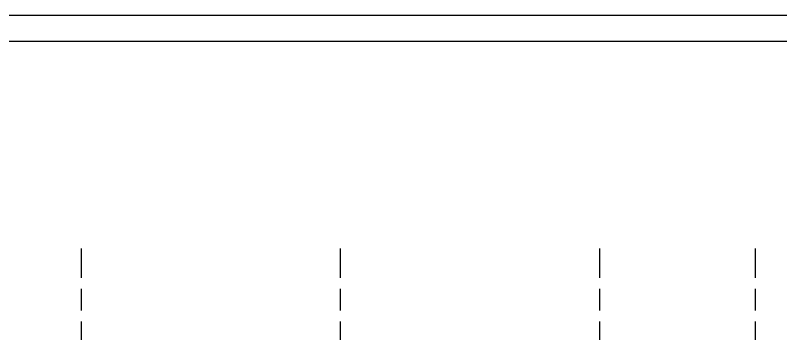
# Model space of a CAD drawing. Header units: inches. Extents: x 2870606 to 3671143, y -733551 to -473558.
# Drawn here: x 3565669 to 3580432, y -498047 to -491903 of the extents above; entities that cross this region are included whole.
import ezdxf

# ---------------------------------------------------------------- set-up
doc = ezdxf.new("R2010")
doc.units = ezdxf.units.IN
doc.header["$MEASUREMENT"] = 0
doc.linetypes.add('ACAD_ISO08W100', pattern=[36, 24, -3, 6, -3])

msp = doc.modelspace()

# ---------------------------------------------------------------- linework, layer by layer
at = {"color": 252, "linetype": 'ACAD_ISO08W100', "ltscale": 70}
for p, q in [((3566943.68, -524692.02), (3566943.68, -496403.85)), ((3571943.68, -524692.02), (3571943.68, -496403.85)), ((3576943.68, -524692.02), (3576943.68, -496403.85)), ((3579943.68, -524692.02), (3579943.68, -496403.85))]:
    msp.add_line(p, q, dxfattribs=at)
msp.add_lwpolyline([(3519143.15, -545903.23), (3519143.15, -491903.23), (3594143.15, -491903.23), (3594143.15, -545903.23)], close=True)
at = {"lineweight": 30}
msp.add_lwpolyline([(3521143.15, -545403.23), (3521143.15, -492403.23), (3593643.15, -492403.23), (3593643.15, -545403.23)], close=True, dxfattribs=at)

doc.saveas('drawing.dxf')
